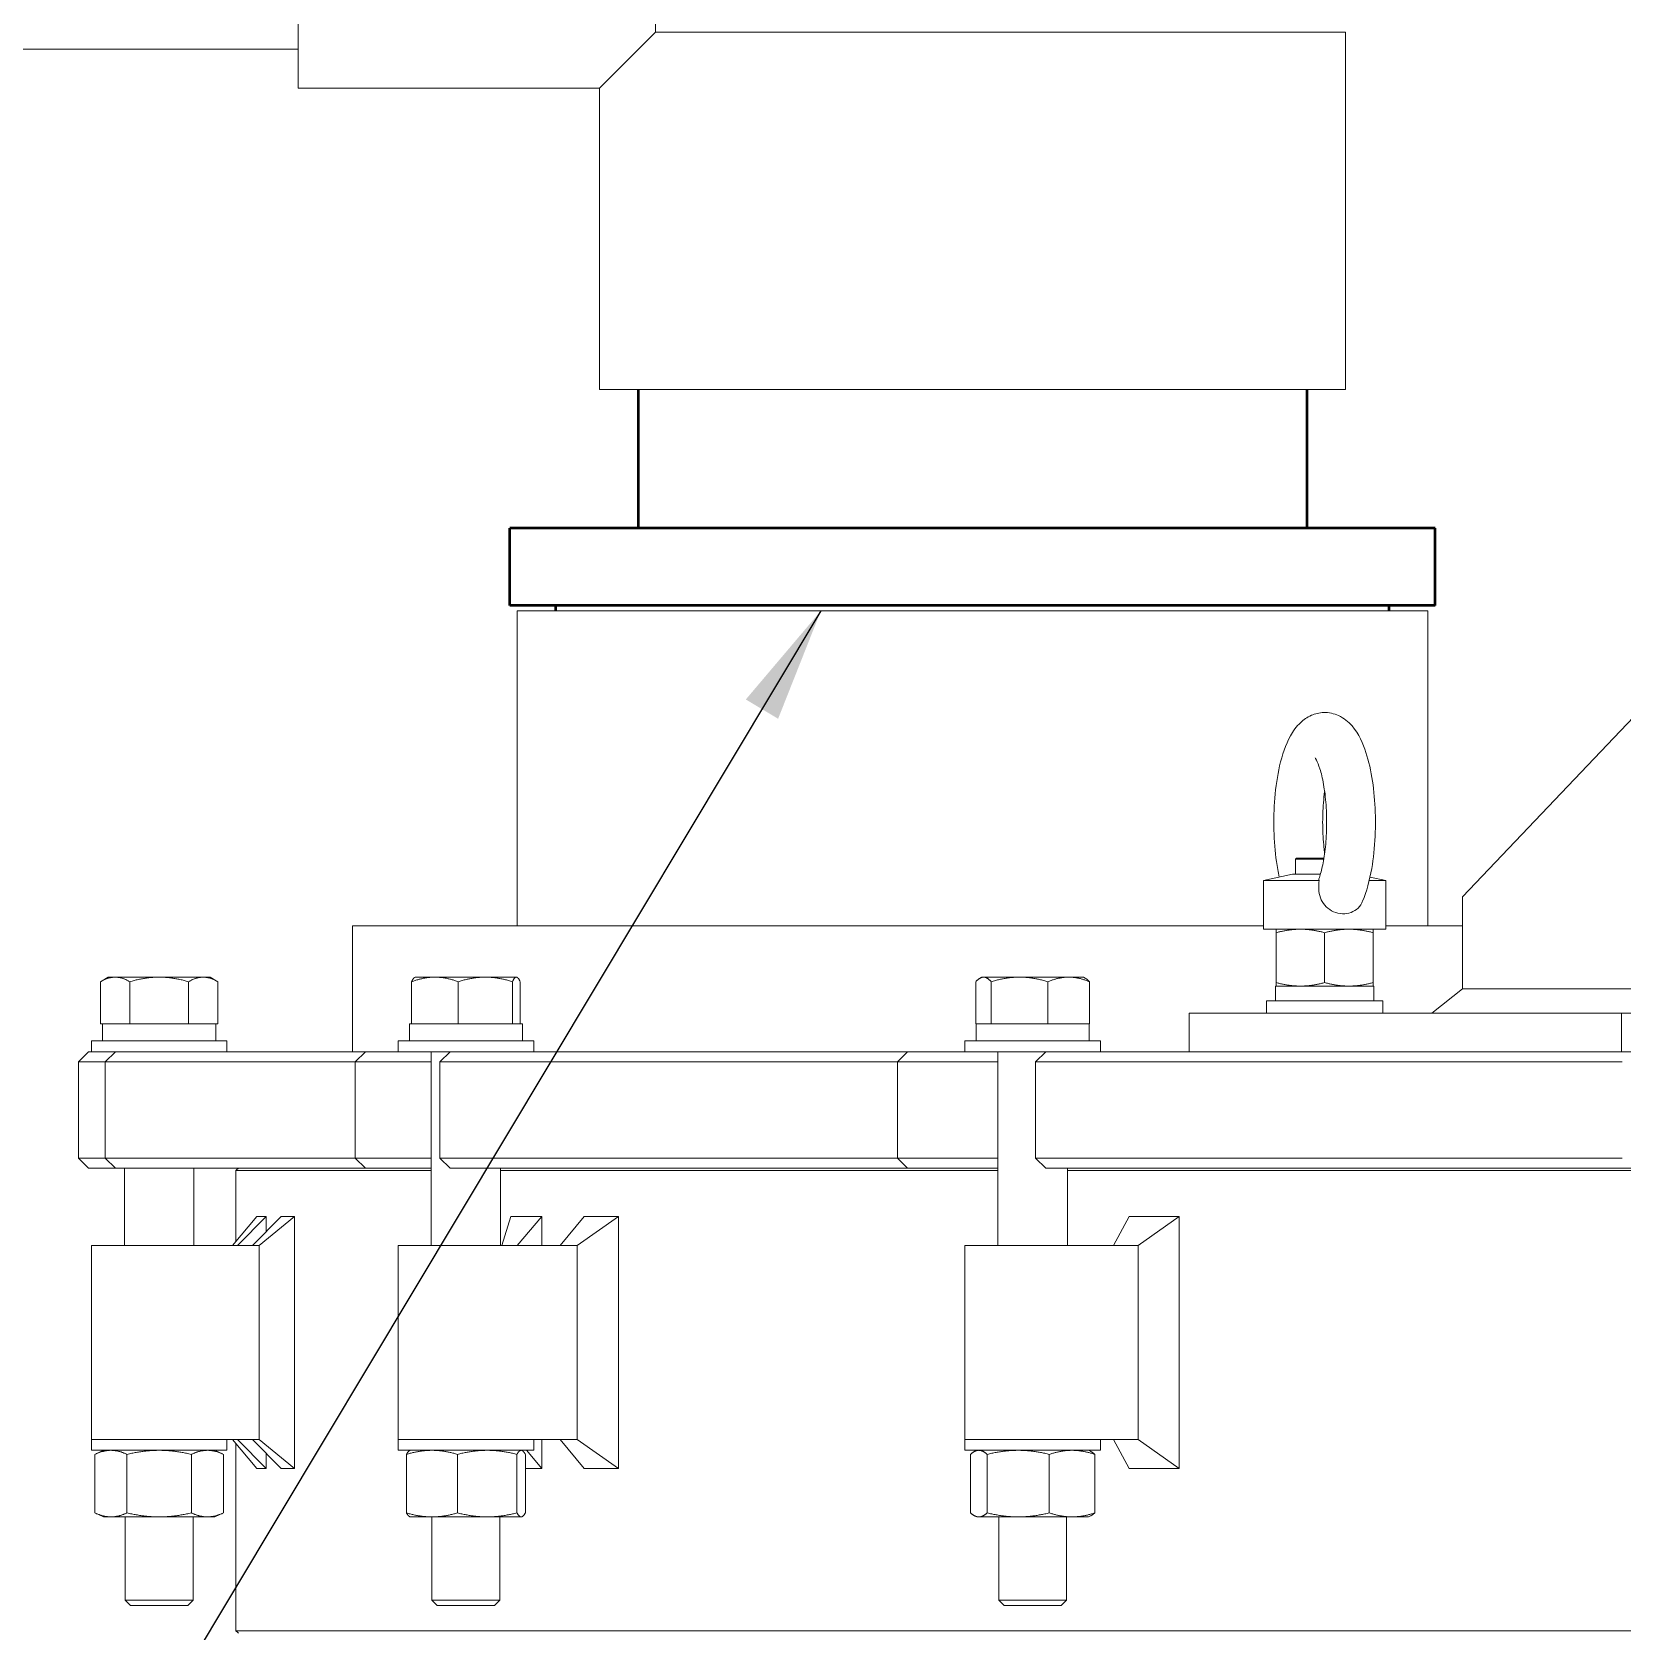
# Model space of a CAD drawing. Header units: inches. Extents: x 19 to 503, y 7 to 322.
# Drawn here: x 340.05 to 360.56, y 124.01 to 144.65 of the extents above; entities that cross this region are included whole.
import ezdxf

# ---------------------------------------------------------------- set-up
doc = ezdxf.new("R2010")
doc.units = ezdxf.units.IN
doc.header["$LTSCALE"] = 15
doc.header["$MEASUREMENT"] = 0
doc.layers.add('Symbol (ANSI)', color=7, linetype='Continuous', lineweight=25)
doc.layers.add('Visible (ANSI)', color=7, linetype='Continuous', lineweight=50)
doc.styles.add('MEMCOR Medium', font='arial.ttf')
doc.dimstyles.new('Default (ANSI)$7', dxfattribs={"dimscale": 15, "dimtxt": 0.15, "dimasz": 0.098425, "dimexe": 0.125, "dimexo": 0.0625, "dimgap": 0.031496, "dimtad": 0, "dimtih": 1, "dimtoh": 1, "dimdec": 4, "dimrnd": 1e-08, "dimzin": 3, "dimdsep": 46, "dimlunit": 5, "dimtxsty": 'MEMCOR Medium', "dimcen": 0.09, "dimdle": 0.393701, "dimclrd": 256, "dimclre": 256, "dimclrt": 256, "dimadec": 0, "dimazin": 1, "dimtfac": 0.8, "dimtofl": 0, "dimtmove": 0, "dimatfit": 3, "dimfxl": 1, "dimfrac": 1, "dimtolj": 1, "dimtzin": 4, "dimlwd": -1, "dimlwe": -1, "dimarcsym": 0})

msp = doc.modelspace()

# ---------------------------------------------------------------- linework, layer by layer
at = {"layer": 'Visible (ANSI)', "linetype": 'Continuous', "lineweight": 18}
for p, q in [((343.48349, 143.92745), (343.48349, 153.55245)), ((348.09349, 144.64995), (348.09349, 153.55245)), ((347.37099, 143.92745), (348.09349, 144.64995)), ((356.99599, 144.64995), (348.09349, 144.64995)), ((356.99599, 140.03995), (356.99599, 144.64995)), ((343.48349, 144.42745), (320.55824, 144.42745)), ((343.48349, 143.92745), (347.37099, 143.92745)), ((347.37099, 140.03995), (347.37099, 143.92745)), ((347.37099, 140.03995), (356.99599, 140.03995)), ((358.05849, 137.1812), (346.30849, 137.1812)), ((346.30849, 133.1187), (346.30849, 137.1812)), ((358.05849, 133.1187), (358.05849, 137.1812)), ((358.50499, 133.4937), (360.88264, 135.9937)), ((356.36425, 133.9937), (356.35175, 133.9812)), ((356.71574, 133.9812), (356.35175, 133.9812)), ((356.35175, 133.9812), (356.35175, 133.78471)), ((356.36425, 133.9937), (356.71779, 133.9937)), ((356.31141, 133.78471), (355.93935, 133.70562)), ((356.67198, 133.78471), (356.31141, 133.78471)), ((356.65671, 133.70562), (355.93935, 133.70562)), ((355.93935, 133.0757), (355.93935, 133.70562)), ((357.51415, 133.70562), (357.30245, 133.70562)), ((357.31227, 133.74853), (357.51415, 133.70562)), ((357.51415, 133.0757), (357.51415, 133.70562)), ((358.50499, 133.4937), (358.50499, 132.3062)), ((355.93935, 133.1187), (344.18349, 133.1187)), ((344.18349, 131.4937), (344.18349, 133.1187)), ((357.51415, 133.0757), (355.93935, 133.0757)), ((356.10175, 132.38679), (356.10175, 133.03061)), ((356.72675, 132.38679), (356.72675, 133.03061)), ((357.35175, 132.38679), (357.35175, 133.03061)), ((358.50499, 133.1187), (357.51415, 133.1187)), ((341.03548, 132.45733), (340.934, 132.39874)), ((340.934, 131.85333), (340.934, 132.39874)), ((341.12337, 132.45733), (341.03548, 132.45733)), ((341.69148, 132.45733), (341.12337, 132.45733)), ((341.31274, 131.85333), (341.31274, 132.39874)), ((342.25959, 132.45733), (341.69148, 132.45733)), ((342.07022, 131.85333), (342.07022, 132.39874)), ((342.34748, 132.45733), (342.25959, 132.45733)), ((342.34748, 132.45733), (342.44897, 132.39874)), ((342.44897, 131.85333), (342.44897, 132.39874)), ((344.94871, 131.85333), (344.94871, 132.39874)), ((344.99253, 132.45733), (344.98687, 132.45406)), ((345.24918, 132.45733), (344.99253, 132.45733)), ((345.89957, 132.45733), (345.24918, 132.45733)), ((345.54966, 131.85333), (345.54966, 132.39874)), ((346.29892, 132.45733), (345.89957, 132.45733)), ((346.24948, 131.85333), (346.24948, 132.39874)), ((346.30453, 132.45733), (346.29892, 132.45733)), ((346.30453, 132.45733), (346.31019, 132.45406)), ((346.34835, 131.85333), (346.34835, 132.39874)), ((352.22853, 131.85333), (352.22853, 132.39874)), ((352.3042, 132.45733), (352.28106, 132.44397)), ((352.32655, 132.45733), (352.3042, 132.45733)), ((352.79041, 132.45733), (352.32655, 132.45733)), ((352.42458, 131.85333), (352.42458, 132.39874)), ((353.42406, 132.45733), (352.79041, 132.45733)), ((353.15625, 131.85333), (353.15625, 132.39874)), ((353.6162, 132.45733), (353.42406, 132.45733)), ((353.6162, 132.45733), (353.63934, 132.44397)), ((353.69187, 131.85333), (353.69187, 132.39874)), ((356.09425, 132.3417), (357.35925, 132.3417)), ((356.09425, 132.3417), (356.09425, 132.1537)), ((357.35925, 132.3417), (357.35925, 132.1537)), ((357.47675, 132.1537), (355.97675, 132.1537)), ((355.97675, 132.1537), (355.97675, 131.9937)), ((357.47675, 132.1537), (357.47675, 131.9937)), ((358.50499, 132.3062), (358.11122, 131.9937)), ((360.78753, 132.3062), (358.50499, 132.3062)), ((354.97947, 131.9937), (355.32496, 131.9937)), ((354.97947, 131.9937), (354.97947, 131.4937)), ((360.55577, 131.9937), (355.32496, 131.9937)), ((360.78753, 131.9937), (360.55577, 131.9937)), ((360.55577, 131.9937), (360.55577, 131.4937)), ((341.12337, 131.85333), (340.934, 131.85333)), ((340.96198, 131.85333), (342.42047, 131.85333)), ((340.96198, 131.63433), (340.96198, 131.85333)), ((341.03548, 131.85333), (341.03548, 131.85333)), ((341.31274, 131.85333), (341.12337, 131.85333)), ((341.69148, 131.85333), (341.31274, 131.85333)), ((342.07022, 131.85333), (341.69148, 131.85333)), ((342.25959, 131.85333), (342.07022, 131.85333)), ((342.44897, 131.85333), (342.25959, 131.85333)), ((342.34748, 131.85333), (342.34748, 131.85333)), ((342.42098, 131.63433), (342.42098, 131.69807)), ((344.91903, 131.85333), (346.37803, 131.85333)), ((344.91903, 131.63433), (344.91903, 131.85333)), ((345.24918, 131.85333), (344.94871, 131.85333)), ((344.99253, 131.85333), (344.99253, 131.85333)), ((345.54966, 131.85333), (345.24918, 131.85333)), ((345.89957, 131.85333), (345.54966, 131.85333)), ((346.24948, 131.85333), (345.89957, 131.85333)), ((346.29892, 131.85333), (346.24948, 131.85333)), ((346.34835, 131.85333), (346.29892, 131.85333)), ((346.30453, 131.85333), (346.30453, 131.85333)), ((346.37803, 131.63433), (346.37803, 131.85333)), ((352.32655, 131.85333), (352.22853, 131.85333)), ((352.2307, 131.85333), (353.6897, 131.85333)), ((352.2307, 131.63433), (352.2307, 131.85333)), ((352.3042, 131.85333), (352.3042, 131.85333)), ((352.42458, 131.85333), (352.32655, 131.85333)), ((352.79041, 131.85333), (352.42458, 131.85333)), ((353.15625, 131.85333), (352.79041, 131.85333)), ((353.42406, 131.85333), (353.15625, 131.85333)), ((353.69187, 131.85333), (353.42406, 131.85333)), ((353.6162, 131.85333), (353.6162, 131.85333)), ((353.6897, 131.63433), (353.6897, 131.85333)), ((340.7786, 131.4937), (340.6486, 131.3637)), ((340.7786, 131.4937), (340.7895, 131.4937)), ((340.7895, 131.4937), (340.81648, 131.4937)), ((342.56648, 131.63433), (340.81648, 131.63433)), ((340.81648, 131.63433), (340.81648, 131.4937)), ((340.81648, 131.4937), (341.12599, 131.4937)), ((341.12599, 131.4937), (340.99599, 131.3637)), ((341.12599, 131.4937), (341.12899, 131.4937)), ((341.12899, 131.4937), (341.19255, 131.4937)), ((341.19255, 131.4937), (342.20851, 131.4937)), ((343.15877, 131.4937), (342.20851, 131.4937)), ((342.56648, 131.63433), (342.56648, 131.4937)), ((343.88454, 131.4937), (343.15877, 131.4937)), ((343.88454, 131.4937), (344.352, 131.4937)), ((344.352, 131.4937), (344.222, 131.3637)), ((344.352, 131.4937), (344.48081, 131.4937)), ((344.48081, 131.4937), (344.62856, 131.4937)), ((344.62856, 131.4937), (344.77353, 131.4937)), ((346.52353, 131.63433), (344.77353, 131.63433)), ((344.77353, 131.63433), (344.77353, 131.4937)), ((344.77353, 131.4937), (345.44349, 131.4937)), ((345.20103, 131.4937), (345.20103, 128.9937)), ((345.44349, 131.4937), (345.31349, 131.3637)), ((345.44349, 131.4937), (345.4656, 131.4937)), ((345.4656, 131.4937), (345.62861, 131.4937)), ((345.62861, 131.4937), (346.81648, 131.4937)), ((346.52353, 131.63433), (346.52353, 131.4937)), ((347.62207, 131.4937), (346.81648, 131.4937)), ((348.45907, 131.4937), (347.62207, 131.4937)), ((348.45907, 131.4937), (351.34495, 131.4937)), ((351.34495, 131.4937), (351.21495, 131.3637)), ((351.34495, 131.4937), (351.70452, 131.4937)), ((351.70452, 131.4937), (351.93196, 131.4937)), ((351.93196, 131.4937), (352.099, 131.4937)), ((353.8352, 131.63433), (352.0852, 131.63433)), ((352.0852, 131.63433), (352.0852, 131.4937)), ((352.099, 131.4937), (353.12857, 131.4937)), ((352.5127, 131.4937), (352.5127, 128.9937)), ((353.12857, 131.4937), (352.99857, 131.3637)), ((353.12857, 131.4937), (353.18469, 131.4937)), ((353.18469, 131.4937), (353.42233, 131.4937)), ((353.42233, 131.4937), (354.60127, 131.4937)), ((353.8352, 131.63433), (353.8352, 131.4937)), ((355.13955, 131.4937), (354.60127, 131.4937)), ((355.96034, 131.4937), (355.13955, 131.4937)), ((355.96034, 131.4937), (360.46358, 131.4937)), ((360.69285, 131.4937), (360.46358, 131.4937)), ((340.66112, 131.3637), (340.6486, 131.3637)), ((340.6486, 131.3637), (340.6486, 130.1237)), ((340.7069, 131.3637), (340.66112, 131.3637)), ((340.99599, 131.3637), (340.7069, 131.3637)), ((341.00224, 131.3637), (340.99599, 131.3637)), ((340.99599, 131.3637), (340.99599, 130.1237)), ((341.0661, 131.3637), (341.00224, 131.3637)), ((342.23387, 131.3637), (341.0661, 131.3637)), ((342.23387, 131.3637), (343.18413, 131.3637)), ((343.18413, 131.3637), (343.76014, 131.3637)), ((344.222, 131.3637), (343.76014, 131.3637)), ((344.37005, 131.3637), (344.222, 131.3637)), ((344.222, 131.3637), (344.222, 130.1237)), ((344.51851, 131.3637), (344.37005, 131.3637)), ((344.86903, 131.3637), (344.51851, 131.3637)), ((344.86903, 131.3637), (345.20103, 131.3637)), ((345.35955, 131.3637), (345.31349, 131.3637)), ((345.31349, 131.3637), (345.31349, 130.1237)), ((345.52334, 131.3637), (345.35955, 131.3637)), ((346.88871, 131.3637), (345.52334, 131.3637)), ((346.88871, 131.3637), (347.6943, 131.3637)), ((347.6943, 131.3637), (348.35858, 131.3637)), ((351.21495, 131.3637), (348.35858, 131.3637)), ((351.62824, 131.3637), (351.21495, 131.3637)), ((351.21495, 131.3637), (351.21495, 130.1237)), ((351.85678, 131.3637), (351.62824, 131.3637)), ((352.20923, 131.3637), (351.85678, 131.3637)), ((352.20923, 131.3637), (352.5127, 131.3637)), ((353.11548, 131.3637), (352.99857, 131.3637)), ((352.99857, 131.3637), (352.99857, 130.1237)), ((353.35426, 131.3637), (353.11548, 131.3637)), ((354.70936, 131.3637), (353.35426, 131.3637)), ((354.70936, 131.3637), (355.24764, 131.3637)), ((355.24764, 131.3637), (355.89906, 131.3637)), ((360.42584, 131.3637), (355.89906, 131.3637)), ((360.42584, 131.3637), (360.56285, 131.3637)), ((340.6486, 130.1237), (340.66112, 130.1237)), ((340.7786, 129.9937), (340.6486, 130.1237)), ((340.66112, 130.1237), (340.7069, 130.1237)), ((340.7069, 130.1237), (340.99599, 130.1237)), ((340.99599, 130.1237), (341.00224, 130.1237)), ((341.12599, 129.9937), (340.99599, 130.1237)), ((341.00224, 130.1237), (341.0661, 130.1237)), ((341.0661, 130.1237), (342.23387, 130.1237)), ((343.18413, 130.1237), (342.23387, 130.1237)), ((343.76014, 130.1237), (343.18413, 130.1237)), ((343.76014, 130.1237), (344.222, 130.1237)), ((344.222, 130.1237), (344.37005, 130.1237)), ((344.352, 129.9937), (344.222, 130.1237)), ((344.37005, 130.1237), (344.51851, 130.1237)), ((344.51851, 130.1237), (344.86903, 130.1237)), ((345.20103, 130.1237), (344.86903, 130.1237)), ((345.31349, 130.1237), (345.35955, 130.1237)), ((345.44349, 129.9937), (345.31349, 130.1237)), ((345.35955, 130.1237), (345.52334, 130.1237)), ((345.52334, 130.1237), (346.88871, 130.1237)), ((347.6943, 130.1237), (346.88871, 130.1237)), ((348.35858, 130.1237), (347.6943, 130.1237)), ((348.35858, 130.1237), (351.21495, 130.1237)), ((351.21495, 130.1237), (351.62824, 130.1237)), ((351.34495, 129.9937), (351.21495, 130.1237)), ((351.62824, 130.1237), (351.85678, 130.1237)), ((351.85678, 130.1237), (352.20923, 130.1237)), ((352.5127, 130.1237), (352.20923, 130.1237)), ((352.99857, 130.1237), (353.11548, 130.1237)), ((353.12857, 129.9937), (352.99857, 130.1237)), ((353.11548, 130.1237), (353.35426, 130.1237)), ((353.35426, 130.1237), (354.70936, 130.1237)), ((355.24764, 130.1237), (354.70936, 130.1237)), ((355.89906, 130.1237), (355.24764, 130.1237)), ((355.89906, 130.1237), (360.42584, 130.1237)), ((360.56285, 130.1237), (360.42584, 130.1237)), ((340.7895, 129.9937), (340.7786, 129.9937)), ((340.83506, 129.9937), (340.7895, 129.9937)), ((340.97676, 129.9937), (340.83506, 129.9937)), ((340.97676, 129.9937), (341.12599, 129.9937)), ((341.12899, 129.9937), (341.12599, 129.9937)), ((341.19255, 129.9937), (341.12899, 129.9937)), ((342.20851, 129.9937), (341.19255, 129.9937)), ((341.24398, 129.9937), (341.24398, 128.9937)), ((342.13898, 129.9937), (342.13898, 128.9937)), ((342.20851, 129.9937), (343.15877, 129.9937)), ((345.20103, 129.96245), (342.68228, 129.96245)), ((342.68228, 129.96245), (342.68228, 129.04586)), ((343.15877, 129.9937), (343.69323, 129.9937)), ((343.69323, 129.9937), (344.352, 129.9937)), ((344.48081, 129.9937), (344.352, 129.9937)), ((344.62856, 129.9937), (344.48081, 129.9937)), ((344.79681, 129.9937), (344.62856, 129.9937)), ((344.79681, 129.9937), (345.20103, 129.9937)), ((345.4656, 129.9937), (345.44349, 129.9937)), ((345.62861, 129.9937), (345.4656, 129.9937)), ((346.81648, 129.9937), (345.62861, 129.9937)), ((346.09603, 129.9937), (346.09603, 128.9937)), ((352.5127, 129.96245), (346.09603, 129.96245)), ((346.81648, 129.9937), (347.62207, 129.9937)), ((347.62207, 129.9937), (348.16977, 129.9937)), ((348.16977, 129.9937), (351.34495, 129.9937)), ((351.70452, 129.9937), (351.34495, 129.9937)), ((351.93196, 129.9937), (351.70452, 129.9937)), ((352.10114, 129.9937), (351.93196, 129.9937)), ((352.10114, 129.9937), (352.5127, 129.9937)), ((353.18469, 129.9937), (353.12857, 129.9937)), ((353.42233, 129.9937), (353.18469, 129.9937)), ((353.4077, 129.9937), (353.4077, 128.9937)), ((362.06586, 129.96245), (353.4077, 129.96245)), ((354.60127, 129.9937), (353.42233, 129.9937)), ((354.60127, 129.9937), (355.13955, 129.9937)), ((355.13955, 129.9937), (355.6171, 129.9937)), ((355.6171, 129.9937), (360.69285, 129.9937)), ((342.94949, 129.36855), (342.63908, 128.9937)), ((343.07132, 129.36855), (342.70227, 128.9937)), ((343.26352, 129.36855), (342.89737, 128.9937)), ((342.94949, 129.36855), (343.07132, 129.36855)), ((343.43715, 129.36855), (342.98049, 128.9937)), ((343.07132, 129.36855), (343.07132, 129.17178)), ((343.26352, 129.36855), (343.43715, 129.36855)), ((343.43715, 126.11885), (343.43715, 129.36855)), ((346.22735, 129.36855), (346.11046, 128.9937)), ((346.22735, 129.36855), (346.62609, 129.36855)), ((346.62609, 129.36855), (346.31035, 128.9937)), ((346.62609, 129.36855), (346.62609, 128.9937)), ((347.17345, 129.36855), (346.86592, 128.9937)), ((347.6161, 129.36855), (347.08271, 128.9937)), ((347.17345, 129.36855), (347.6161, 129.36855)), ((347.6161, 126.11885), (347.6161, 129.36855)), ((354.20584, 129.36855), (354.00376, 128.9937)), ((354.20584, 129.36855), (354.85013, 129.36855)), ((354.85013, 129.36855), (354.32121, 128.9937)), ((354.85013, 126.11885), (354.85013, 129.36855)), ((340.81648, 128.9937), (341.86219, 128.9937)), ((340.81648, 126.4937), (340.81648, 128.9937)), ((341.86219, 128.9937), (342.98049, 128.9937)), ((342.98049, 126.4937), (342.98049, 128.9937)), ((344.77353, 128.9937), (346.13465, 128.9937)), ((344.77353, 126.4937), (344.77353, 128.9937)), ((346.13465, 128.9937), (347.08271, 128.9937)), ((347.08271, 126.4937), (347.08271, 128.9937)), ((352.0852, 128.9937), (353.68774, 128.9937)), ((352.0852, 126.4937), (352.0852, 128.9937)), ((353.68774, 128.9937), (354.32121, 128.9937)), ((354.32121, 126.4937), (354.32121, 128.9937)), ((341.86219, 126.4937), (340.81648, 126.4937)), ((341.86219, 126.4937), (340.81648, 126.4937)), ((340.81648, 126.4937), (340.81648, 126.35308)), ((340.81648, 126.35308), (342.56648, 126.35308)), ((340.97248, 126.35308), (340.86125, 126.30121)), ((342.98049, 126.4937), (341.86219, 126.4937)), ((342.41048, 126.35308), (342.52171, 126.30121)), ((342.56648, 126.4937), (342.56648, 126.35308)), ((342.94949, 126.11885), (342.63908, 126.4937)), ((342.68228, 126.44154), (342.68228, 124.02495)), ((343.07132, 126.11885), (342.70227, 126.4937)), ((343.26352, 126.11885), (342.89737, 126.4937)), ((343.43715, 126.11885), (342.98049, 126.4937)), ((346.13465, 126.4937), (344.77353, 126.4937)), ((346.13465, 126.4937), (344.77353, 126.4937)), ((344.77353, 126.4937), (344.77353, 126.35308)), ((344.77353, 126.35308), (346.52353, 126.35308)), ((344.92953, 126.35308), (344.92333, 126.35018)), ((347.08271, 126.4937), (346.13465, 126.4937)), ((346.36753, 126.35308), (346.37373, 126.35018)), ((346.62609, 126.11885), (346.4288, 126.35308)), ((346.52353, 126.4937), (346.52353, 126.35308)), ((346.62609, 126.4937), (346.62609, 126.11885)), ((347.17345, 126.11885), (346.86592, 126.4937)), ((347.6161, 126.11885), (347.08271, 126.4937)), ((353.68774, 126.4937), (352.0852, 126.4937)), ((353.68774, 126.4937), (352.0852, 126.4937)), ((352.0852, 126.4937), (352.0852, 126.35308)), ((352.0852, 126.35308), (353.8352, 126.35308)), ((352.2412, 126.35308), (352.21584, 126.34125)), ((353.6792, 126.35308), (353.70456, 126.34125)), ((354.32121, 126.4937), (353.68774, 126.4937)), ((353.8352, 126.4937), (353.8352, 126.35308)), ((354.20584, 126.11885), (354.00376, 126.4937)), ((354.85013, 126.11885), (354.32121, 126.4937)), ((340.86125, 125.54594), (340.86125, 126.30121)), ((341.27637, 125.54594), (341.27637, 126.30121)), ((342.1066, 125.54594), (342.1066, 126.30121)), ((342.52171, 125.54594), (342.52171, 126.30121)), ((343.07132, 126.11885), (342.94949, 126.11885)), ((343.07132, 126.31562), (343.07132, 126.11885)), ((343.43715, 126.11885), (343.26352, 126.11885)), ((344.8815, 125.54594), (344.8815, 126.30121)), ((345.54016, 125.54594), (345.54016, 126.30121)), ((346.30719, 125.54594), (346.30719, 126.30121)), ((346.41556, 125.54594), (346.41556, 126.30121)), ((346.62609, 126.11885), (346.41556, 126.11885)), ((347.6161, 126.11885), (347.17345, 126.11885)), ((352.15826, 125.54594), (352.15826, 126.30121)), ((352.37314, 125.54594), (352.37314, 126.30121)), ((353.17508, 125.54594), (353.17508, 126.30121)), ((353.76214, 125.54594), (353.76214, 126.30121)), ((354.85013, 126.11885), (354.20584, 126.11885)), ((340.97248, 125.49408), (340.86125, 125.54594)), ((342.41048, 125.49408), (342.52171, 125.54594)), ((344.92953, 125.49408), (344.92333, 125.49697)), ((346.36753, 125.49408), (346.37373, 125.49697)), ((352.2412, 125.49408), (352.21584, 125.5059)), ((353.6792, 125.49408), (353.70456, 125.5059)), ((340.97248, 125.49408), (341.06881, 125.49408)), ((341.06881, 125.49408), (341.69148, 125.49408)), ((341.25398, 125.49408), (341.25398, 124.41944)), ((341.69148, 125.49408), (342.31415, 125.49408)), ((342.12898, 125.49408), (342.12898, 124.41944)), ((342.31415, 125.49408), (342.41048, 125.49408)), ((344.92953, 125.49408), (345.21083, 125.49408)), ((345.21083, 125.49408), (345.92368, 125.49408)), ((345.21103, 125.49408), (345.21103, 124.41944)), ((345.92368, 125.49408), (346.36138, 125.49408)), ((346.08603, 125.49408), (346.08603, 124.41944)), ((346.36138, 125.49408), (346.36753, 125.49408)), ((352.2412, 125.49408), (352.2657, 125.49408)), ((352.2657, 125.49408), (352.77411, 125.49408)), ((352.5227, 125.49408), (352.5227, 124.41944)), ((352.77411, 125.49408), (353.46861, 125.49408)), ((353.3977, 125.49408), (353.3977, 124.41944)), ((353.46861, 125.49408), (353.6792, 125.49408)), ((341.25398, 124.41944), (342.12898, 124.41944)), ((341.32214, 124.35333), (341.25398, 124.41944)), ((342.06082, 124.35333), (341.32214, 124.35333)), ((342.06082, 124.35333), (342.12898, 124.41944)), ((345.21103, 124.41944), (346.08603, 124.41944)), ((345.27919, 124.35333), (345.21103, 124.41944)), ((346.01787, 124.35333), (345.27919, 124.35333)), ((346.01787, 124.35333), (346.08603, 124.41944)), ((352.5227, 124.41944), (353.3977, 124.41944)), ((352.59086, 124.35333), (352.5227, 124.41944)), ((353.32954, 124.35333), (352.59086, 124.35333)), ((353.32954, 124.35333), (353.3977, 124.41944)), ((342.68228, 124.02495), (385.67405, 124.02495))]:
    msp.add_line(p, q, dxfattribs=at)
at = {"layer": 'Visible (ANSI)'}
for p, q in [((347.87099, 140.03995), (347.87099, 138.24995)), ((356.49599, 140.03995), (356.49599, 138.24995)), ((358.15149, 138.24995), (346.21549, 138.24995)), ((346.21549, 137.24995), (346.21549, 138.24995)), ((358.15149, 137.24995), (358.15149, 138.24995)), ((358.15149, 137.24995), (346.21549, 137.24995)), ((346.80849, 137.1812), (346.80849, 137.24995)), ((357.55849, 137.1812), (357.55849, 137.24995))]:
    msp.add_line(p, q, dxfattribs=at)
at = {"layer": 'Visible (ANSI)', "linetype": 'Continuous', "lineweight": 18}
msp.add_ellipse((341.69148, 131.69807), major_axis=(0, 4.1372), ratio=0.17632698, start_param=4.71238898, end_param=4.7499235, dxfattribs=at)
for points, knots in [([(357.21684, 133.4386), (357.26967, 133.56285), (357.3069, 133.70374), (357.35666, 133.98975), (357.37145, 134.13021), (357.3846, 134.41122), (357.38362, 134.55134), (357.36683, 134.82464), (357.35105, 134.95767), (357.30362, 135.21171), (357.27167, 135.33143), (357.17943, 135.56412), (357.12266, 135.67751), (356.97352, 135.7947), (356.94119, 135.81536), (356.84873, 135.85732), (356.7817, 135.87275), (356.65795, 135.86915), (356.60273, 135.8555), (356.49987, 135.81065), (356.45482, 135.77793), (356.35973, 135.6893), (356.31925, 135.6304), (356.2218, 135.45417), (356.17949, 135.3259), (356.11692, 135.0535), (356.09619, 134.91328), (356.07267, 134.63125), (356.06881, 134.49045), (356.07614, 134.21342), (356.08716, 134.07729), (356.11526, 133.87961), (356.12717, 133.81267), (356.14123, 133.74853)], [3.76997474, 3.76997474, 3.76997474, 3.76997474, 4.19963387, 4.19963387, 4.56211198, 4.56211198, 4.90855175, 4.90855175, 5.25587215, 5.25587215, 5.62101812, 5.62101812, 6.0449736, 6.0449736, 6.14387202, 6.14387202, 6.29216644, 6.29216644, 6.41712226, 6.41712226, 6.56359159, 6.56359159, 6.79275957, 6.79275957, 7.21480781, 7.21480781, 7.59032217, 7.59032217, 7.93942864, 7.93942864, 8.28504298, 8.28504298, 8.47084864, 8.47084864, 8.47084864, 8.47084864]), ([(356.65313, 133.72625), (356.66795, 133.76777), (356.68282, 133.81966), (356.71098, 133.94654), (356.7238, 134.02382), (356.74339, 134.19496), (356.74971, 134.28963), (356.75379, 134.48365), (356.75134, 134.58306), (356.73786, 134.7728), (356.72688, 134.86321), (356.69904, 135.02152), (356.68241, 135.09033), (356.6495, 135.19485), (356.63319, 135.23349), (356.61082, 135.27599), (356.60314, 135.28571), (356.60314, 135.28571)], [3.85541887, 3.85541887, 3.85541887, 3.85541887, 4.08951522, 4.08951522, 4.35754583, 4.35754583, 4.64449253, 4.64449253, 4.93837646, 4.93837646, 5.22972866, 5.22972866, 5.50714919, 5.50714919, 5.75234189, 5.75234189, 5.93934663, 5.93934663, 5.93934663, 5.93934663]), ([(356.72675, 134.85306), (356.7204, 134.80606), (356.71513, 134.75691), (356.70354, 134.61308), (356.70019, 134.51518), (356.70234, 134.31948), (356.70796, 134.2217), (356.72038, 134.1042), (356.72342, 134.07893), (356.72675, 134.05425)], [7.441846323, 7.441846323, 7.441846323, 7.441846323, 7.598984908, 7.598984908, 7.889546922, 7.889546922, 8.183607343, 8.183607343, 8.266116945, 8.266116945, 8.266116945, 8.266116945]), ([(357.21684, 133.4386), (357.2134, 133.43052), (357.20975, 133.42283), (357.18837, 133.38209), (357.16547, 133.35371), (357.10905, 133.30869), (357.07633, 133.29275), (357.00459, 133.2747), (356.96622, 133.2728), (356.88924, 133.28337), (356.85134, 133.29568), (356.78281, 133.33314), (356.75276, 133.35736), (356.70426, 133.41473), (356.68616, 133.44635), (356.65972, 133.51787), (356.65275, 133.5568), (356.649, 133.63281), (356.65147, 133.66955), (356.65671, 133.70562)], [0.72465452, 0.72465452, 0.72465452, 0.72465452, 0.81037425, 0.81037425, 1.20283151, 1.20283151, 1.59567121, 1.59567121, 1.99045995, 1.99045995, 2.38348301, 2.38348301, 2.7609854, 2.7609854, 3.1199212, 3.1199212, 3.50625859, 3.50625859, 3.86180885, 3.86180885, 3.86180885, 3.86180885])]:
    msp.add_open_spline(points, degree=3, knots=knots, dxfattribs=at)
for points in [[(356.65671, 133.70562), (356.65188, 133.71239), (356.65066, 133.71932), (356.65313, 133.72625)], [(342.71356, 129.9937), (342.70313, 129.98328), (342.6927, 129.97287), (342.68228, 129.96245)], [(342.68228, 124.02495), (342.6927, 124.01454), (342.70313, 124.00412), (342.71356, 123.9937)]]:
    msp.add_open_spline(points, degree=3, dxfattribs=at)
for points, weights in [([(356.10175, 133.03061), (356.10175, 133.0757), (356.10175, 133.0757)], [1, 1.0379548493, 1]), ([(356.41425, 133.0757), (356.26922, 133.0757), (356.10175, 133.03061)], [1, 1.0379548493, 1]), ([(356.72675, 133.03061), (356.55928, 133.0757), (356.41425, 133.0757)], [1, 1.0379548493, 1]), ([(357.03925, 133.0757), (356.89422, 133.0757), (356.72675, 133.03061)], [1, 1.0379548493, 1]), ([(357.35175, 133.03061), (357.18428, 133.0757), (357.03925, 133.0757)], [1, 1.0379548493, 1]), ([(357.35175, 133.0757), (357.35175, 133.0757), (357.35175, 133.03061)], [1, 1.0379548493, 1]), ([(341.12337, 132.45733), (341.03548, 132.45733), (340.934, 132.39874)], [1, 1.0379548493, 1]), ([(341.31274, 132.39874), (341.21126, 132.45733), (341.12337, 132.45733)], [1, 1.0379548493, 1]), ([(341.69148, 132.45733), (341.51571, 132.45733), (341.31274, 132.39874)], [1, 1.0379548493, 1]), ([(342.07022, 132.39874), (341.86726, 132.45733), (341.69148, 132.45733)], [1, 1.0379548493, 1]), ([(342.25959, 132.45733), (342.17171, 132.45733), (342.07022, 132.39874)], [1, 1.0379548493, 1]), ([(342.44897, 132.39874), (342.34748, 132.45733), (342.25959, 132.45733)], [1, 1.0379548493, 1]), ([(345.24918, 132.45733), (345.10973, 132.45733), (344.94871, 132.39874)], [1, 1.0379548493, 1]), ([(344.94871, 132.39874), (344.96908, 132.44379), (344.98687, 132.45406)], [1, 1.02892942038, 1.01375847525]), ([(345.54966, 132.39874), (345.38863, 132.45733), (345.24918, 132.45733)], [1, 1.0379548493, 1]), ([(345.89957, 132.45733), (345.73718, 132.45733), (345.54966, 132.39874)], [1, 1.0379548493, 1]), ([(346.24948, 132.39874), (346.06196, 132.45733), (345.89957, 132.45733)], [1, 1.0379548493, 1]), ([(346.29892, 132.45733), (346.27597, 132.45733), (346.24948, 132.39874)], [1, 1.0379548493, 1]), ([(346.34835, 132.39874), (346.32186, 132.45733), (346.29892, 132.45733)], [1, 1.0379548493, 1]), ([(352.32655, 132.45733), (352.28106, 132.45733), (352.22853, 132.39874)], [1, 1.0379548493, 1]), ([(352.42458, 132.39874), (352.37205, 132.45733), (352.32655, 132.45733)], [1, 1.0379548493, 1]), ([(352.79041, 132.45733), (352.62063, 132.45733), (352.42458, 132.39874)], [1, 1.0379548493, 1]), ([(353.15625, 132.39874), (352.9602, 132.45733), (352.79041, 132.45733)], [1, 1.0379548493, 1]), ([(353.42406, 132.45733), (353.29977, 132.45733), (353.15625, 132.39874)], [1, 1.0379548493, 1]), ([(353.69187, 132.39874), (353.54835, 132.45733), (353.42406, 132.45733)], [1, 1.0379548493, 1]), ([(353.63934, 132.44397), (353.66417, 132.42963), (353.69187, 132.39874)], [1.01895290532, 1.01965956375, 1]), ([(356.10175, 132.3417), (356.10175, 132.3417), (356.10175, 132.38679)], [1, 1.0379548493, 1]), ([(356.10175, 132.38679), (356.26922, 132.3417), (356.41425, 132.3417)], [1, 1.0379548493, 1]), ([(356.41425, 132.3417), (356.55928, 132.3417), (356.72675, 132.38679)], [1, 1.0379548493, 1]), ([(356.72675, 132.38679), (356.89422, 132.3417), (357.03925, 132.3417)], [1, 1.0379548493, 1]), ([(357.03925, 132.3417), (357.18428, 132.3417), (357.35175, 132.38679)], [1, 1.0379548493, 1]), ([(357.35175, 132.38679), (357.35175, 132.3417), (357.35175, 132.3417)], [1, 1.0379548493, 1]), ([(341.06881, 126.35308), (340.97248, 126.35308), (340.86125, 126.30121)], [1, 1.0379548493, 1]), ([(341.27637, 126.30121), (341.16514, 126.35308), (341.06881, 126.35308)], [1, 1.0379548493, 1]), ([(341.69148, 126.35308), (341.49883, 126.35308), (341.27637, 126.30121)], [1, 1.0379548493, 1]), ([(342.1066, 126.30121), (341.88414, 126.35308), (341.69148, 126.35308)], [1, 1.0379548493, 1]), ([(342.31415, 126.35308), (342.21783, 126.35308), (342.1066, 126.30121)], [1, 1.0379548493, 1]), ([(342.52171, 126.30121), (342.41048, 126.35308), (342.31415, 126.35308)], [1, 1.0379548493, 1]), ([(345.21083, 126.35308), (345.05799, 126.35308), (344.8815, 126.30121)], [1, 1.0379548493, 1]), ([(344.8815, 126.30121), (344.90382, 126.34109), (344.92333, 126.35018)], [1, 1.02892942038, 1.01375847525]), ([(345.54016, 126.30121), (345.36367, 126.35308), (345.21083, 126.35308)], [1, 1.0379548493, 1]), ([(345.92368, 126.35308), (345.74569, 126.35308), (345.54016, 126.30121)], [1, 1.0379548493, 1]), ([(346.30719, 126.30121), (346.10167, 126.35308), (345.92368, 126.35308)], [1, 1.0379548493, 1]), ([(346.36138, 126.35308), (346.33623, 126.35308), (346.30719, 126.30121)], [1, 1.0379548493, 1]), ([(346.41556, 126.30121), (346.38652, 126.35308), (346.36138, 126.35308)], [1, 1.0379548493, 1]), ([(352.2657, 126.35308), (352.21584, 126.35308), (352.15826, 126.30121)], [1, 1.0379548493, 1]), ([(352.37314, 126.30121), (352.31556, 126.35308), (352.2657, 126.35308)], [1, 1.0379548493, 1]), ([(352.77411, 126.35308), (352.58802, 126.35308), (352.37314, 126.30121)], [1, 1.0379548493, 1]), ([(353.17508, 126.30121), (352.9602, 126.35308), (352.77411, 126.35308)], [1, 1.0379548493, 1]), ([(353.46861, 126.35308), (353.33238, 126.35308), (353.17508, 126.30121)], [1, 1.0379548493, 1]), ([(353.76214, 126.30121), (353.60484, 126.35308), (353.46861, 126.35308)], [1, 1.0379548493, 1]), ([(353.70456, 126.34125), (353.73178, 126.32856), (353.76214, 126.30121)], [1.01895290532, 1.01965956375, 1]), ([(340.86125, 125.54594), (340.97248, 125.49408), (341.06881, 125.49408)], [1, 1.0379548493, 1]), ([(341.06881, 125.49408), (341.16514, 125.49408), (341.27637, 125.54594)], [1, 1.0379548493, 1]), ([(341.27637, 125.54594), (341.49883, 125.49408), (341.69148, 125.49408)], [1, 1.0379548493, 1]), ([(341.69148, 125.49408), (341.88414, 125.49408), (342.1066, 125.54594)], [1, 1.0379548493, 1]), ([(342.1066, 125.54594), (342.21783, 125.49408), (342.31415, 125.49408)], [1, 1.0379548493, 1]), ([(342.31415, 125.49408), (342.41048, 125.49408), (342.52171, 125.54594)], [1, 1.0379548493, 1]), ([(344.92333, 125.49697), (344.90382, 125.50606), (344.8815, 125.54594)], [1.01375847525, 1.02892942038, 1]), ([(344.8815, 125.54594), (345.05799, 125.49408), (345.21083, 125.49408)], [1, 1.0379548493, 1]), ([(345.21083, 125.49408), (345.36367, 125.49408), (345.54016, 125.54594)], [1, 1.0379548493, 1]), ([(345.54016, 125.54594), (345.74569, 125.49408), (345.92368, 125.49408)], [1, 1.0379548493, 1]), ([(345.92368, 125.49408), (346.10167, 125.49408), (346.30719, 125.54594)], [1, 1.0379548493, 1]), ([(346.30719, 125.54594), (346.33623, 125.49408), (346.36138, 125.49408)], [1, 1.0379548493, 1]), ([(346.36138, 125.49408), (346.38652, 125.49408), (346.41556, 125.54594)], [1, 1.0379548493, 1]), ([(352.15826, 125.54594), (352.21584, 125.49408), (352.2657, 125.49408)], [1, 1.0379548493, 1]), ([(352.2657, 125.49408), (352.31556, 125.49408), (352.37314, 125.54594)], [1, 1.0379548493, 1]), ([(352.37314, 125.54594), (352.58802, 125.49408), (352.77411, 125.49408)], [1, 1.0379548493, 1]), ([(352.77411, 125.49408), (352.9602, 125.49408), (353.17508, 125.54594)], [1, 1.0379548493, 1]), ([(353.17508, 125.54594), (353.33238, 125.49408), (353.46861, 125.49408)], [1, 1.0379548493, 1]), ([(353.46861, 125.49408), (353.60484, 125.49408), (353.76214, 125.54594)], [1, 1.0379548493, 1]), ([(353.76214, 125.54594), (353.73178, 125.51859), (353.70456, 125.5059)], [1, 1.01965956375, 1.01895290532])]:
    msp.add_rational_spline(points, weights, degree=2, dxfattribs=at)

# ---------------------------------------------------------------- leaders
at = {"layer": 'Symbol (ANSI)', "annotation_type": 0, "has_hookline": 1, "hookline_direction": 1, "text_width": 31.51535}
msp.add_leader([(350.22695, 137.1812), (339.74295, 119.68902), (338.26657, 119.68902)], dimstyle='Default (ANSI)$7', override={"dimtad": 0}, dxfattribs=at)

doc.saveas('drawing.dxf')
